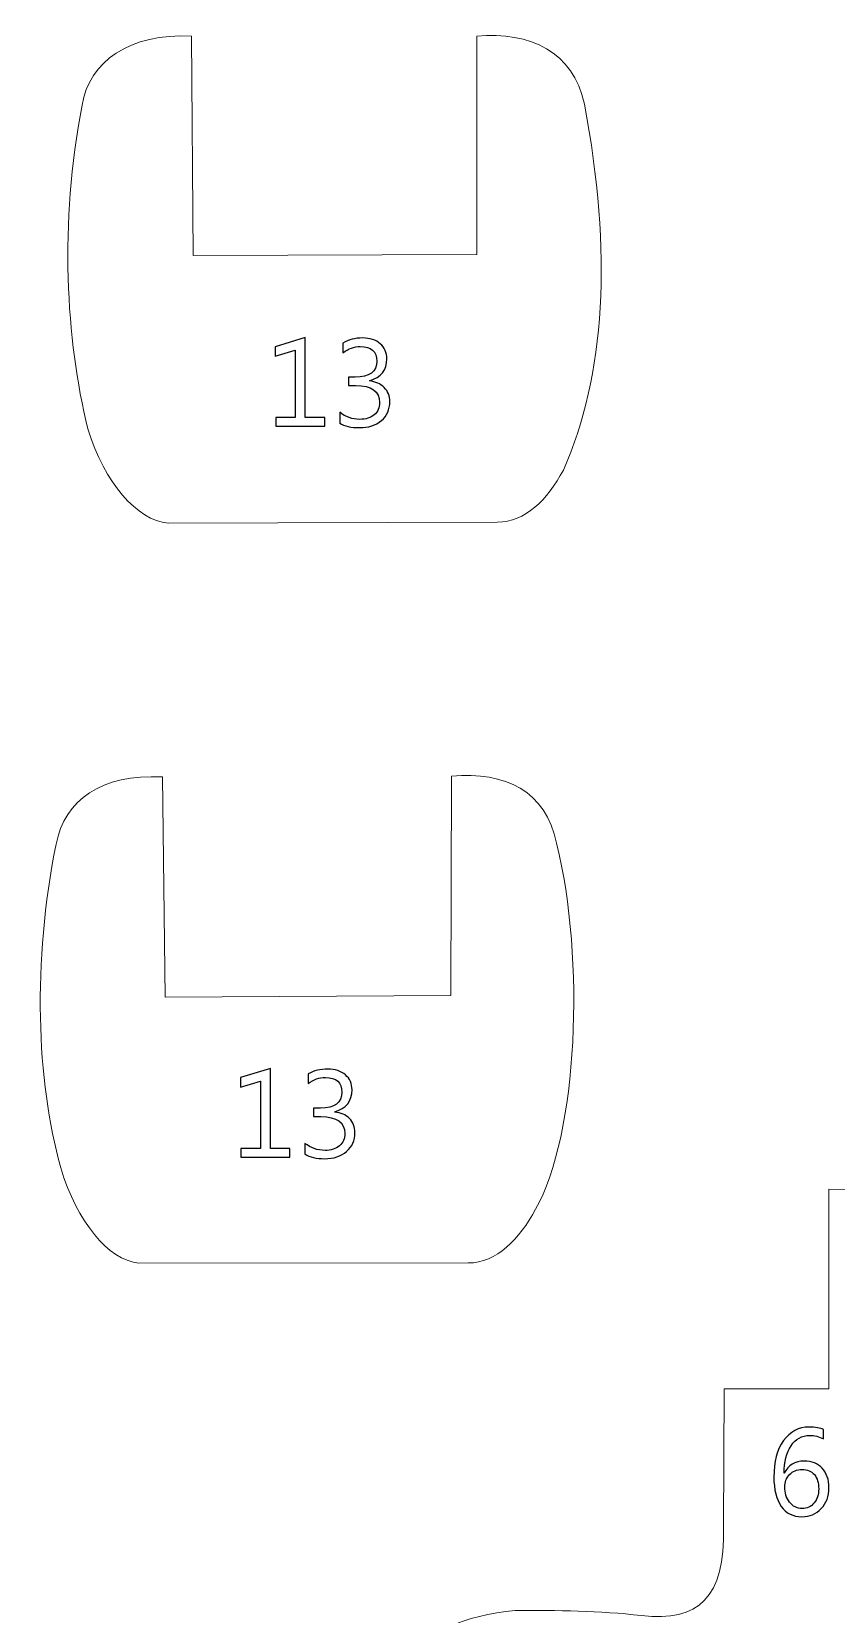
# Model space of a CAD drawing. Header units: centimetres. Extents: x -370 to 378, y -504 to 433.
# Drawn here: x -162.7 to -110.3, y 321.5 to 424.5 of the extents above; entities that cross this region are included whole.
import ezdxf

# ---------------------------------------------------------------- set-up
doc = ezdxf.new("R2010")
doc.units = ezdxf.units.CM
doc.header["$MEASUREMENT"] = 0
doc.layers.add('Camada 1', color=7, linetype='Continuous')
doc.layers.add('Camada 2', color=20, linetype='Continuous')

msp = doc.modelspace()

# ---------------------------------------------------------------- linework, layer by layer
at = {"layer": 'Camada 1', "lineweight": 9}
for points, knots in [([(-152.29, 424.24), (-152.29, 424.24), (-152.18, 409.96), (-152.18, 409.96), (-152.18, 409.96), (-152.18, 409.96), (-133.71, 410.01), (-133.71, 410.01), (-133.71, 410.01), (-133.71, 410.01), (-133.71, 424.24), (-133.71, 424.24), (-133.71, 424.24), (-130.22, 424.53), (-127.42, 423.24), (-126.69, 419.81), (-126.69, 419.81), (-124.87, 410.16), (-125.33, 402.1), (-128.06, 395.98), (-128.06, 395.98), (-129.13, 394.02), (-130.52, 392.6), (-132.38, 392.58), (-132.38, 392.58), (-132.38, 392.58), (-153.81, 392.51), (-153.81, 392.51), (-153.81, 392.51), (-155.85, 392.73), (-157.94, 395.13), (-159.05, 398.66), (-159.05, 398.66), (-160.45, 404.56), (-160.92, 411.96), (-159.41, 419.75), (-159.41, 419.75), (-158.96, 422.57), (-156.3, 424.45), (-152.29, 424.24)], [0, 0, 0, 0, 0.090909, 0.090909, 0.090909, 0.090909, 0.181818, 0.181818, 0.181818, 0.181818, 0.272727, 0.272727, 0.272727, 0.272727, 0.363636, 0.363636, 0.363636, 0.363636, 0.454545, 0.454545, 0.454545, 0.454545, 0.545455, 0.545455, 0.545455, 0.545455, 0.636364, 0.636364, 0.636364, 0.636364, 0.727273, 0.727273, 0.727273, 0.727273, 0.818182, 0.818182, 0.818182, 0.818182, 1, 1, 1, 1]), ([(-154.17, 375.99), (-154.17, 375.99), (-154, 361.65), (-154, 361.65), (-154, 361.65), (-154, 361.65), (-135.4, 361.77), (-135.4, 361.77), (-135.4, 361.77), (-135.4, 361.77), (-135.34, 376.05), (-135.34, 376.05), (-135.34, 376.05), (-131.83, 376.34), (-129.23, 375.1), (-128.5, 371.67), (-128.5, 371.67), (-126.63, 364.11), (-127.13, 352.68), (-129.87, 347.84), (-129.87, 347.84), (-130.95, 345.88), (-132.4, 344.35), (-134.27, 344.34), (-134.27, 344.34), (-134.27, 344.34), (-155.71, 344.33), (-155.71, 344.33), (-155.71, 344.33), (-157.76, 344.55), (-159.71, 347.01), (-160.81, 350.53), (-160.81, 350.53), (-162.39, 356.31), (-162.65, 363.87), (-161.11, 371.62), (-161.11, 371.62), (-160.53, 374.49), (-158.2, 376.2), (-154.17, 375.99)], [0, 0, 0, 0, 0.090909, 0.090909, 0.090909, 0.090909, 0.181818, 0.181818, 0.181818, 0.181818, 0.272727, 0.272727, 0.272727, 0.272727, 0.363636, 0.363636, 0.363636, 0.363636, 0.454545, 0.454545, 0.454545, 0.454545, 0.545455, 0.545455, 0.545455, 0.545455, 0.636364, 0.636364, 0.636364, 0.636364, 0.727273, 0.727273, 0.727273, 0.727273, 0.818182, 0.818182, 0.818182, 0.818182, 1, 1, 1, 1]), ([(216.72, 265.25), (216.72, 265.25), (230.12, 265.32), (230.12, 265.32), (230.12, 265.32), (230.12, 265.32), (230.1, 244.77), (230.1, 244.77), (230.1, 244.77), (230.1, 244.77), (236.36, 244.77), (236.36, 244.77), (236.36, 244.77), (236.36, 244.77), (236.37, 265.18), (236.37, 265.18), (236.37, 265.18), (236.37, 265.18), (256.21, 265.18), (256.21, 265.18), (256.21, 265.18), (256.21, 265.18), (256.21, 244.77), (256.21, 244.77), (256.21, 244.77), (256.21, 244.77), (262.44, 244.77), (262.44, 244.77), (262.44, 244.77), (262.44, 244.77), (262.45, 265.21), (262.45, 265.21), (262.45, 265.21), (262.45, 265.21), (282.35, 265.2), (282.35, 265.2), (282.35, 265.2), (282.35, 265.2), (282.3, 244.78), (282.3, 244.78), (282.3, 244.78), (282.3, 244.78), (288.63, 244.77), (288.63, 244.77), (288.63, 244.77), (288.63, 244.77), (288.65, 265.26), (288.65, 265.26), (288.65, 265.26), (288.65, 265.26), (308.48, 265.28), (308.48, 265.28), (308.48, 265.28), (308.48, 265.28), (308.48, 244.77), (308.48, 244.77), (308.48, 244.77), (308.48, 244.77), (314.69, 244.77), (314.69, 244.77), (314.69, 244.77), (314.69, 244.77), (314.79, 265.25), (314.79, 265.25), (314.79, 265.25), (314.79, 265.25), (334.83, 265.21), (334.83, 265.21), (334.83, 265.21), (334.83, 265.21), (334.89, 244.77), (334.89, 244.77), (334.89, 244.77), (334.89, 244.77), (341.06, 244.77), (341.06, 244.77), (341.06, 244.77), (341.06, 244.77), (341.09, 265.21), (341.09, 265.21), (341.09, 265.21), (341.09, 265.21), (366.92, 265.22), (366.92, 265.22), (366.92, 265.22), (366.92, 265.22), (366.97, 256.87), (366.97, 256.87), (366.97, 256.87), (366.97, 256.87), (360.75, 256.87), (360.75, 256.87), (360.75, 256.87), (360.75, 256.87), (360.75, 232.29), (360.75, 232.29), (360.75, 232.29), (360.75, 232.29), (366.96, 232.3), (366.96, 232.3), (366.96, 232.3), (366.96, 232.3), (366.96, 224.01), (366.96, 224.01), (366.96, 224.01), (366.96, 224.01), (210.2, 224.01), (210.2, 224.01), (210.2, 224.01), (210.2, 224.01), (210.19, 236.57), (210.19, 236.57), (210.19, 236.57), (210.19, 236.57), (189.14, 236.57), (189.14, 236.57), (189.14, 236.57), (185.92, 236.5), (184.44, 233.06), (184.41, 226.83), (184.41, 226.83), (184.67, 216.63), (178.68, 212.36), (173.82, 212.9), (173.82, 212.9), (173.82, 212.9), (176.7, 236.15), (176.7, 236.15), (176.7, 236.15), (176.7, 236.15), (170.54, 236.79), (170.54, 236.79), (170.54, 236.79), (170.54, 236.79), (168.49, 221.6), (168.49, 221.6), (168.49, 221.6), (168.49, 221.6), (4.29, 221.42), (4.29, 221.42), (4.29, 221.42), (4.29, 221.42), (4.29, 209.38), (4.29, 209.38), (4.29, 209.38), (4.29, 209.38), (-1.97, 209.37), (-1.97, 209.37), (-1.97, 209.37), (-1.97, 209.37), (-2.24, 168.07), (-2.24, 168.07), (-2.24, 168.07), (-2.24, 168.07), (-66.59, 160.86), (-66.59, 160.86), (-66.59, 160.86), (-66.59, 160.86), (-120.1, 160.89), (-120.1, 160.89), (-120.1, 160.89), (-122.91, 159.85), (-124.08, 157.5), (-123.29, 153.57), (-123.29, 153.57), (-123.29, 153.57), (-121.42, 147.7), (-121.42, 147.7), (-121.42, 147.7), (-119.66, 142.22), (-119.16, 139.07), (-123.56, 137.25), (-123.56, 137.25), (-123.56, 137.25), (-131.46, 134.3), (-131.46, 134.3), (-131.46, 134.3), (-142.33, 129.37), (-143.93, 118.84), (-139.19, 104.49), (-139.19, 104.49), (-136.72, 96.59), (-139.7, 91.08), (-144.31, 92.77), (-144.31, 92.77), (-144.31, 92.77), (-196.02, 110.18), (-196.02, 110.18), (-196.02, 110.18), (-194.83, 114.68), (-193.39, 119.17), (-191.72, 123.67), (-191.72, 123.67), (-191.72, 123.67), (-176.99, 117.36), (-176.99, 117.36), (-176.99, 117.36), (-176.99, 117.36), (-174.94, 123.3), (-174.94, 123.3), (-174.94, 123.3), (-174.94, 123.3), (-189.72, 129.6), (-189.72, 129.6), (-189.72, 129.6), (-187.47, 134.47), (-185.1, 139.22), (-182.61, 143.84), (-182.61, 143.84), (-182.61, 143.84), (-167.89, 135.79), (-167.89, 135.79), (-167.89, 135.79), (-167.89, 135.79), (-164.64, 141.09), (-164.64, 141.09), (-164.64, 141.09), (-164.64, 141.09), (-179.18, 149.21), (-179.18, 149.21), (-179.18, 149.21), (-176.8, 153.4), (-174.32, 157.38), (-171.69, 161.08), (-171.69, 161.08), (-171.69, 161.08), (-158.22, 152.02), (-158.22, 152.02), (-158.22, 152.02), (-158.22, 152.02), (-154.85, 157.14), (-154.85, 157.14), (-154.85, 157.14), (-154.85, 157.14), (-168.14, 166.2), (-168.14, 166.2), (-168.14, 166.2), (-165.27, 169.95), (-162.56, 173.78), (-160.03, 177.69), (-160.03, 177.69), (-160.03, 177.69), (-146.12, 169.01), (-146.12, 169.01), (-146.12, 169.01), (-146.12, 169.01), (-143.44, 174.44), (-143.44, 174.44), (-143.44, 174.44), (-143.44, 174.44), (-157.04, 183.25), (-157.04, 183.25), (-157.04, 183.25), (-151.69, 195.77), (-155.4, 206.05), (-170.3, 212.16), (-170.3, 212.16), (-196.33, 218.03), (-225.84, 215.09), (-252.77, 201.8), (-252.77, 201.8), (-272.12, 191.19), (-291.08, 177.8), (-311.37, 166), (-311.37, 166), (-321.66, 159.34), (-331.85, 153.37), (-342.74, 148.57), (-342.74, 148.57), (-346.86, 147.22), (-349.73, 146.71), (-351.28, 147.57), (-351.28, 147.57), (-360.97, 156.27), (-365.92, 177.16), (-365.13, 212.75), (-365.13, 212.75), (-363.04, 242.96), (-358.03, 262.69), (-349.49, 269.76), (-349.49, 269.76), (-341.69, 272.71), (-312.34, 273.16), (-268.24, 269.82), (-268.24, 269.82), (-238.22, 267.47), (-208.36, 264.64), (-178.6, 261.52), (-178.6, 261.52), (-161.15, 259.51), (-146.66, 274.84), (-133.66, 298.46), (-133.66, 298.46), (-137.93, 299.19), (-140.95, 302.51), (-141.33, 309.22), (-141.33, 309.22), (-141.25, 317.16), (-137.79, 321.12), (-131.21, 321.7), (-131.21, 321.7), (-128.46, 321.72), (-125.72, 321.69), (-122.98, 321.38), (-122.98, 321.38), (-119.25, 320.93), (-117.52, 322.57), (-117.64, 327.13), (-117.64, 327.13), (-117.64, 327.13), (-117.58, 336.15), (-117.58, 336.15), (-117.58, 336.15), (-117.58, 336.15), (-110.78, 336.15), (-110.78, 336.15), (-110.78, 336.15), (-110.78, 336.15), (-110.77, 349.14), (-110.77, 349.14), (-110.77, 349.14), (-110.77, 349.14), (-99.34, 349.13), (-99.34, 349.13), (-99.34, 349.13), (-99.34, 349.13), (-88.15, 362.88), (-88.15, 362.88), (-88.15, 362.88), (-88.15, 362.88), (-34.12, 362.87), (-34.12, 362.87), (-34.12, 362.87), (-34.12, 362.87), (-34.11, 340.51), (-34.11, 340.51), (-34.11, 340.51), (-34.11, 340.51), (-27.6, 340.51), (-27.6, 340.51), (-27.6, 340.51), (-27.6, 340.51), (-27.69, 325.72), (-27.69, 325.72), (-27.69, 325.72), (-27.87, 322.53), (-30.05, 321.13), (-33.36, 320.6), (-33.36, 320.6), (-33.36, 320.6), (-44.15, 320.59), (-44.15, 320.59), (-44.15, 320.59), (-44.15, 320.59), (-44.15, 311.19), (-44.15, 311.19), (-44.15, 311.19), (-44.15, 311.19), (-32.85, 311.19), (-32.85, 311.19), (-32.85, 311.19), (-18.57, 310.63), (-10.26, 308.44), (-6.27, 303.59), (-6.27, 303.59), (-3.71, 300.56), (-2.15, 297.2), (-2.03, 293.35), (-2.03, 293.35), (-2.03, 293.35), (-1.9, 274.86), (-1.9, 274.86), (-1.9, 274.86), (-1.9, 274.86), (4.41, 274.86), (4.41, 274.86), (4.41, 274.86), (4.41, 274.86), (4.43, 260.31), (4.43, 260.31), (4.43, 260.31), (4.43, 260.31), (175.04, 260.3), (175.04, 260.3), (175.04, 260.3), (175.04, 260.3), (175.02, 268.36), (175.02, 268.36), (175.02, 268.36), (179.18, 281.41), (183.27, 295.03), (187.51, 307.5), (187.51, 307.5), (189.37, 313.03), (192.54, 316.08), (197.01, 315.93), (197.01, 315.93), (202.87, 315.37), (206.19, 311.72), (207.98, 306.1), (207.98, 306.1), (211.36, 293.08), (213.79, 278.85), (216.72, 265.25)], [0, 0, 0, 0, 0.009804, 0.009804, 0.009804, 0.009804, 0.019608, 0.019608, 0.019608, 0.019608, 0.029412, 0.029412, 0.029412, 0.029412, 0.039216, 0.039216, 0.039216, 0.039216, 0.04902, 0.04902, 0.04902, 0.04902, 0.058824, 0.058824, 0.058824, 0.058824, 0.068627, 0.068627, 0.068627, 0.068627, 0.078431, 0.078431, 0.078431, 0.078431, 0.088235, 0.088235, 0.088235, 0.088235, 0.098039, 0.098039, 0.098039, 0.098039, 0.107843, 0.107843, 0.107843, 0.107843, 0.117647, 0.117647, 0.117647, 0.117647, 0.127451, 0.127451, 0.127451, 0.127451, 0.137255, 0.137255, 0.137255, 0.137255, 0.147059, 0.147059, 0.147059, 0.147059, 0.156863, 0.156863, 0.156863, 0.156863, 0.166667, 0.166667, 0.166667, 0.166667, 0.176471, 0.176471, 0.176471, 0.176471, 0.186275, 0.186275, 0.186275, 0.186275, 0.196078, 0.196078, 0.196078, 0.196078, 0.205882, 0.205882, 0.205882, 0.205882, 0.215686, 0.215686, 0.215686, 0.215686, 0.22549, 0.22549, 0.22549, 0.22549, 0.235294, 0.235294, 0.235294, 0.235294, 0.245098, 0.245098, 0.245098, 0.245098, 0.254902, 0.254902, 0.254902, 0.254902, 0.264706, 0.264706, 0.264706, 0.264706, 0.27451, 0.27451, 0.27451, 0.27451, 0.284314, 0.284314, 0.284314, 0.284314, 0.294118, 0.294118, 0.294118, 0.294118, 0.303922, 0.303922, 0.303922, 0.303922, 0.313725, 0.313725, 0.313725, 0.313726, 0.323529, 0.323529, 0.323529, 0.323529, 0.333333, 0.333333, 0.333333, 0.333333, 0.343137, 0.343137, 0.343137, 0.343137, 0.352941, 0.352941, 0.352941, 0.352941, 0.362745, 0.362745, 0.362745, 0.362745, 0.372549, 0.372549, 0.372549, 0.372549, 0.382353, 0.382353, 0.382353, 0.382353, 0.392157, 0.392157, 0.392157, 0.392157, 0.401961, 0.401961, 0.401961, 0.401961, 0.411765, 0.411765, 0.411765, 0.411765, 0.421569, 0.421569, 0.421569, 0.421569, 0.431373, 0.431373, 0.431373, 0.431373, 0.441176, 0.441176, 0.441176, 0.441176, 0.45098, 0.45098, 0.45098, 0.45098, 0.460784, 0.460784, 0.460784, 0.460784, 0.470588, 0.470588, 0.470588, 0.470588, 0.480392, 0.480392, 0.480392, 0.480392, 0.490196, 0.490196, 0.490196, 0.490196, 0.5, 0.5, 0.5, 0.5, 0.509804, 0.509804, 0.509804, 0.509804, 0.519608, 0.519608, 0.519608, 0.519608, 0.529412, 0.529412, 0.529412, 0.529412, 0.539216, 0.539216, 0.539216, 0.539216, 0.54902, 0.54902, 0.54902, 0.54902, 0.558824, 0.558824, 0.558824, 0.558824, 0.568627, 0.568627, 0.568627, 0.568627, 0.578431, 0.578431, 0.578431, 0.578431, 0.588235, 0.588235, 0.588235, 0.588235, 0.598039, 0.598039, 0.598039, 0.598039, 0.607843, 0.607843, 0.607843, 0.607843, 0.617647, 0.617647, 0.617647, 0.617647, 0.627451, 0.627451, 0.627451, 0.627451, 0.637255, 0.637255, 0.637255, 0.637255, 0.647059, 0.647059, 0.647059, 0.647059, 0.656863, 0.656863, 0.656863, 0.656863, 0.666667, 0.666667, 0.666667, 0.666667, 0.676471, 0.676471, 0.676471, 0.676471, 0.686275, 0.686275, 0.686275, 0.686275, 0.696078, 0.696078, 0.696078, 0.696078, 0.705882, 0.705882, 0.705882, 0.705882, 0.715686, 0.715686, 0.715686, 0.715686, 0.72549, 0.72549, 0.72549, 0.72549, 0.735294, 0.735294, 0.735294, 0.735294, 0.745098, 0.745098, 0.745098, 0.745098, 0.754902, 0.754902, 0.754902, 0.754902, 0.764706, 0.764706, 0.764706, 0.764706, 0.77451, 0.77451, 0.77451, 0.77451, 0.784314, 0.784314, 0.784314, 0.784314, 0.794118, 0.794118, 0.794118, 0.794118, 0.803922, 0.803922, 0.803922, 0.803922, 0.813725, 0.813725, 0.813725, 0.813726, 0.823529, 0.823529, 0.823529, 0.823529, 0.833333, 0.833333, 0.833333, 0.833333, 0.843137, 0.843137, 0.843137, 0.843137, 0.852941, 0.852941, 0.852941, 0.852941, 0.862745, 0.862745, 0.862745, 0.862745, 0.872549, 0.872549, 0.872549, 0.872549, 0.882353, 0.882353, 0.882353, 0.882353, 0.892157, 0.892157, 0.892157, 0.892157, 0.901961, 0.901961, 0.901961, 0.901961, 0.911765, 0.911765, 0.911765, 0.911765, 0.921569, 0.921569, 0.921569, 0.921569, 0.931373, 0.931373, 0.931373, 0.931373, 0.941176, 0.941176, 0.941176, 0.941176, 0.95098, 0.95098, 0.95098, 0.95098, 0.960784, 0.960784, 0.960784, 0.960784, 0.970588, 0.970588, 0.970588, 0.970588, 0.980392, 0.980392, 0.980392, 0.980392, 1, 1, 1, 1])]:
    msp.add_open_spline(points, degree=3, knots=knots, dxfattribs=at)
at = {"layer": 'Camada 2'}
for points, knots in [([(-143.61, 398.83), (-143.61, 398.83), (-146.8, 398.83), (-146.8, 398.83), (-146.8, 398.83), (-146.8, 398.83), (-146.8, 399.4), (-146.8, 399.4), (-146.8, 399.4), (-146.8, 399.4), (-145.53, 399.4), (-145.53, 399.4), (-145.53, 399.4), (-145.53, 399.4), (-145.53, 403.79), (-145.53, 403.79), (-145.53, 403.79), (-145.53, 403.79), (-146.84, 403.4), (-146.84, 403.4), (-146.84, 403.4), (-146.84, 403.4), (-146.84, 404.01), (-146.84, 404.01), (-146.84, 404.01), (-146.84, 404.01), (-144.88, 404.61), (-144.88, 404.61), (-144.88, 404.61), (-144.88, 404.61), (-144.88, 399.4), (-144.88, 399.4), (-144.88, 399.4), (-144.88, 399.4), (-143.61, 399.4), (-143.61, 399.4), (-143.61, 399.4), (-143.61, 399.4), (-143.61, 398.83), (-143.61, 398.83)], [0, 0, 0, 0, 0.090909, 0.090909, 0.090909, 0.090909, 0.181818, 0.181818, 0.181818, 0.181818, 0.272727, 0.272727, 0.272727, 0.272727, 0.363636, 0.363636, 0.363636, 0.363636, 0.454545, 0.454545, 0.454545, 0.454545, 0.545455, 0.545455, 0.545455, 0.545455, 0.636364, 0.636364, 0.636364, 0.636364, 0.727273, 0.727273, 0.727273, 0.727273, 0.818182, 0.818182, 0.818182, 0.818182, 1, 1, 1, 1]), ([(-142.63, 399.04), (-142.63, 399.04), (-142.63, 399.74), (-142.63, 399.74), (-142.63, 399.74), (-142.25, 399.43), (-141.81, 399.28), (-141.33, 399.28), (-141.33, 399.28), (-140.93, 399.28), (-140.62, 399.38), (-140.38, 399.57), (-140.38, 399.57), (-140.15, 399.77), (-140.03, 400.04), (-140.03, 400.37), (-140.03, 400.37), (-140.03, 401.11), (-140.55, 401.48), (-141.6, 401.48), (-141.6, 401.48), (-141.6, 401.48), (-142.07, 401.48), (-142.07, 401.48), (-142.07, 401.48), (-142.07, 401.48), (-142.07, 402.03), (-142.07, 402.03), (-142.07, 402.03), (-142.07, 402.03), (-141.62, 402.03), (-141.62, 402.03), (-141.62, 402.03), (-140.69, 402.03), (-140.22, 402.38), (-140.22, 403.07), (-140.22, 403.07), (-140.22, 403.71), (-140.58, 404.03), (-141.29, 404.03), (-141.29, 404.03), (-141.69, 404.03), (-142.06, 403.89), (-142.42, 403.62), (-142.42, 403.62), (-142.42, 403.62), (-142.42, 404.25), (-142.42, 404.25), (-142.42, 404.25), (-142.05, 404.47), (-141.63, 404.58), (-141.13, 404.58), (-141.13, 404.58), (-140.66, 404.58), (-140.28, 404.45), (-139.99, 404.2), (-139.99, 404.2), (-139.7, 403.95), (-139.56, 403.62), (-139.56, 403.23), (-139.56, 403.23), (-139.56, 402.49), (-139.94, 402.01), (-140.7, 401.8), (-140.7, 401.8), (-140.7, 401.8), (-140.7, 401.78), (-140.7, 401.78), (-140.7, 401.78), (-140.29, 401.74), (-139.97, 401.6), (-139.73, 401.35), (-139.73, 401.35), (-139.49, 401.11), (-139.37, 400.8), (-139.37, 400.43), (-139.37, 400.43), (-139.37, 399.92), (-139.55, 399.52), (-139.91, 399.2), (-139.91, 399.2), (-140.28, 398.89), (-140.76, 398.74), (-141.35, 398.74), (-141.35, 398.74), (-141.89, 398.74), (-142.32, 398.84), (-142.63, 399.04)], [0, 0, 0, 0, 0.043478, 0.043478, 0.043478, 0.043478, 0.086957, 0.086957, 0.086957, 0.086957, 0.130435, 0.130435, 0.130435, 0.130435, 0.173913, 0.173913, 0.173913, 0.173913, 0.217391, 0.217391, 0.217391, 0.217391, 0.26087, 0.26087, 0.26087, 0.26087, 0.304348, 0.304348, 0.304348, 0.304348, 0.347826, 0.347826, 0.347826, 0.347826, 0.391304, 0.391304, 0.391304, 0.391304, 0.434783, 0.434783, 0.434783, 0.434783, 0.478261, 0.478261, 0.478261, 0.478261, 0.521739, 0.521739, 0.521739, 0.521739, 0.565217, 0.565217, 0.565217, 0.565217, 0.608696, 0.608696, 0.608696, 0.608696, 0.652174, 0.652174, 0.652174, 0.652174, 0.695652, 0.695652, 0.695652, 0.695652, 0.73913, 0.73913, 0.73913, 0.73913, 0.782609, 0.782609, 0.782609, 0.782609, 0.826087, 0.826087, 0.826087, 0.826087, 0.869565, 0.869565, 0.869565, 0.869565, 0.913043, 0.913043, 0.913043, 0.913043, 1, 1, 1, 1]), ([(-145.88, 351.23), (-145.88, 351.23), (-149.07, 351.23), (-149.07, 351.23), (-149.07, 351.23), (-149.07, 351.23), (-149.07, 351.79), (-149.07, 351.79), (-149.07, 351.79), (-149.07, 351.79), (-147.8, 351.79), (-147.8, 351.79), (-147.8, 351.79), (-147.8, 351.79), (-147.8, 356.18), (-147.8, 356.18), (-147.8, 356.18), (-147.8, 356.18), (-149.1, 355.79), (-149.1, 355.79), (-149.1, 355.79), (-149.1, 355.79), (-149.1, 356.41), (-149.1, 356.41), (-149.1, 356.41), (-149.1, 356.41), (-147.15, 357), (-147.15, 357), (-147.15, 357), (-147.15, 357), (-147.15, 351.79), (-147.15, 351.79), (-147.15, 351.79), (-147.15, 351.79), (-145.88, 351.79), (-145.88, 351.79), (-145.88, 351.79), (-145.88, 351.79), (-145.88, 351.23), (-145.88, 351.23)], [0, 0, 0, 0, 0.090909, 0.090909, 0.090909, 0.090909, 0.181818, 0.181818, 0.181818, 0.181818, 0.272727, 0.272727, 0.272727, 0.272727, 0.363636, 0.363636, 0.363636, 0.363636, 0.454545, 0.454545, 0.454545, 0.454545, 0.545455, 0.545455, 0.545455, 0.545455, 0.636364, 0.636364, 0.636364, 0.636364, 0.727273, 0.727273, 0.727273, 0.727273, 0.818182, 0.818182, 0.818182, 0.818182, 1, 1, 1, 1]), ([(-144.9, 351.44), (-144.9, 351.44), (-144.9, 352.13), (-144.9, 352.13), (-144.9, 352.13), (-144.52, 351.83), (-144.08, 351.67), (-143.59, 351.67), (-143.59, 351.67), (-143.2, 351.67), (-142.88, 351.77), (-142.65, 351.97), (-142.65, 351.97), (-142.41, 352.17), (-142.3, 352.43), (-142.3, 352.77), (-142.3, 352.77), (-142.3, 353.5), (-142.82, 353.87), (-143.87, 353.87), (-143.87, 353.87), (-143.87, 353.87), (-144.34, 353.87), (-144.34, 353.87), (-144.34, 353.87), (-144.34, 353.87), (-144.34, 354.42), (-144.34, 354.42), (-144.34, 354.42), (-144.34, 354.42), (-143.89, 354.42), (-143.89, 354.42), (-143.89, 354.42), (-142.96, 354.42), (-142.49, 354.77), (-142.49, 355.46), (-142.49, 355.46), (-142.49, 356.1), (-142.85, 356.42), (-143.56, 356.42), (-143.56, 356.42), (-143.96, 356.42), (-144.33, 356.29), (-144.68, 356.02), (-144.68, 356.02), (-144.68, 356.02), (-144.68, 356.65), (-144.68, 356.65), (-144.68, 356.65), (-144.32, 356.86), (-143.89, 356.97), (-143.4, 356.97), (-143.4, 356.97), (-142.92, 356.97), (-142.54, 356.84), (-142.26, 356.59), (-142.26, 356.59), (-141.97, 356.34), (-141.83, 356.02), (-141.83, 355.62), (-141.83, 355.62), (-141.83, 354.88), (-142.21, 354.4), (-142.96, 354.19), (-142.96, 354.19), (-142.96, 354.19), (-142.96, 354.17), (-142.96, 354.17), (-142.96, 354.17), (-142.56, 354.13), (-142.23, 353.99), (-142, 353.75), (-142, 353.75), (-141.75, 353.5), (-141.64, 353.19), (-141.64, 352.83), (-141.64, 352.83), (-141.64, 352.32), (-141.82, 351.91), (-142.18, 351.6), (-142.18, 351.6), (-142.55, 351.29), (-143.03, 351.13), (-143.62, 351.13), (-143.62, 351.13), (-144.16, 351.13), (-144.58, 351.23), (-144.9, 351.44)], [0, 0, 0, 0, 0.043478, 0.043478, 0.043478, 0.043478, 0.086957, 0.086957, 0.086957, 0.086957, 0.130435, 0.130435, 0.130435, 0.130435, 0.173913, 0.173913, 0.173913, 0.173913, 0.217391, 0.217391, 0.217391, 0.217391, 0.26087, 0.26087, 0.26087, 0.26087, 0.304348, 0.304348, 0.304348, 0.304348, 0.347826, 0.347826, 0.347826, 0.347826, 0.391304, 0.391304, 0.391304, 0.391304, 0.434783, 0.434783, 0.434783, 0.434783, 0.478261, 0.478261, 0.478261, 0.478261, 0.521739, 0.521739, 0.521739, 0.521739, 0.565217, 0.565217, 0.565217, 0.565217, 0.608696, 0.608696, 0.608696, 0.608696, 0.652174, 0.652174, 0.652174, 0.652174, 0.695652, 0.695652, 0.695652, 0.695652, 0.73913, 0.73913, 0.73913, 0.73913, 0.782609, 0.782609, 0.782609, 0.782609, 0.826087, 0.826087, 0.826087, 0.826087, 0.869565, 0.869565, 0.869565, 0.869565, 0.913043, 0.913043, 0.913043, 0.913043, 1, 1, 1, 1]), ([(-111.11, 333.49), (-111.11, 333.49), (-111.11, 332.88), (-111.11, 332.88), (-111.11, 332.88), (-111.4, 333.03), (-111.71, 333.11), (-112.03, 333.11), (-112.03, 333.11), (-112.53, 333.11), (-112.93, 332.88), (-113.23, 332.44), (-113.23, 332.44), (-113.53, 331.99), (-113.68, 331.39), (-113.68, 330.64), (-113.68, 330.64), (-113.68, 330.64), (-113.67, 330.64), (-113.67, 330.64), (-113.67, 330.64), (-113.41, 331.18), (-112.98, 331.44), (-112.38, 331.44), (-112.38, 331.44), (-111.88, 331.44), (-111.49, 331.29), (-111.2, 330.97), (-111.2, 330.97), (-110.91, 330.65), (-110.76, 330.23), (-110.76, 329.7), (-110.76, 329.7), (-110.76, 329.14), (-110.93, 328.69), (-111.26, 328.34), (-111.26, 328.34), (-111.6, 327.99), (-112.02, 327.81), (-112.53, 327.81), (-112.53, 327.81), (-113.1, 327.81), (-113.55, 328.04), (-113.87, 328.49), (-113.87, 328.49), (-114.19, 328.94), (-114.35, 329.58), (-114.35, 330.4), (-114.35, 330.4), (-114.35, 331.39), (-114.14, 332.18), (-113.72, 332.77), (-113.72, 332.77), (-113.3, 333.36), (-112.74, 333.65), (-112.05, 333.65), (-112.05, 333.65), (-111.65, 333.65), (-111.34, 333.6), (-111.11, 333.49)], [0, 0, 0, 0, 0.0625, 0.0625, 0.0625, 0.0625, 0.125, 0.125, 0.125, 0.125, 0.1875, 0.1875, 0.1875, 0.1875, 0.25, 0.25, 0.25, 0.25, 0.3125, 0.3125, 0.3125, 0.3125, 0.375, 0.375, 0.375, 0.375, 0.4375, 0.4375, 0.4375, 0.4375, 0.5, 0.5, 0.5, 0.5, 0.5625, 0.5625, 0.5625, 0.5625, 0.625, 0.625, 0.625, 0.625, 0.6875, 0.6875, 0.6875, 0.6875, 0.75, 0.75, 0.75, 0.75, 0.8125, 0.8125, 0.8125, 0.8125, 0.875, 0.875, 0.875, 0.875, 1, 1, 1, 1]), ([(-112.52, 330.9), (-112.85, 330.9), (-113.12, 330.78), (-113.33, 330.56), (-113.33, 330.56), (-113.54, 330.33), (-113.64, 330.06), (-113.64, 329.76), (-113.64, 329.76), (-113.64, 329.37), (-113.54, 329.04), (-113.33, 328.76), (-113.33, 328.76), (-113.13, 328.49), (-112.85, 328.35), (-112.51, 328.35), (-112.51, 328.35), (-112.19, 328.35), (-111.92, 328.47), (-111.73, 328.71), (-111.73, 328.71), (-111.53, 328.95), (-111.43, 329.25), (-111.43, 329.62), (-111.43, 329.62), (-111.43, 330.02), (-111.52, 330.33), (-111.71, 330.56), (-111.71, 330.56), (-111.91, 330.78), (-112.17, 330.9), (-112.52, 330.9)], [0, 0, 0, 0, 0.111111, 0.111111, 0.111111, 0.111111, 0.222222, 0.222222, 0.222222, 0.222222, 0.333333, 0.333333, 0.333333, 0.333333, 0.444444, 0.444444, 0.444444, 0.444444, 0.555556, 0.555556, 0.555556, 0.555556, 0.666667, 0.666667, 0.666667, 0.666667, 0.777778, 0.777778, 0.777778, 0.777778, 1, 1, 1, 1])]:
    msp.add_open_spline(points, degree=3, knots=knots, dxfattribs=at)
at = {"layer": 'Camada 2', "lineweight": 9}
for points, knots in [([(-143.61, 398.83), (-143.61, 398.83), (-146.8, 398.83), (-146.8, 398.83), (-146.8, 398.83), (-146.8, 398.83), (-146.8, 399.4), (-146.8, 399.4), (-146.8, 399.4), (-146.8, 399.4), (-145.53, 399.4), (-145.53, 399.4), (-145.53, 399.4), (-145.53, 399.4), (-145.53, 403.79), (-145.53, 403.79), (-145.53, 403.79), (-145.53, 403.79), (-146.84, 403.4), (-146.84, 403.4), (-146.84, 403.4), (-146.84, 403.4), (-146.84, 404.01), (-146.84, 404.01), (-146.84, 404.01), (-146.84, 404.01), (-144.88, 404.61), (-144.88, 404.61), (-144.88, 404.61), (-144.88, 404.61), (-144.88, 399.4), (-144.88, 399.4), (-144.88, 399.4), (-144.88, 399.4), (-143.61, 399.4), (-143.61, 399.4), (-143.61, 399.4), (-143.61, 399.4), (-143.61, 398.83), (-143.61, 398.83)], [0, 0, 0, 0, 0.090909, 0.090909, 0.090909, 0.090909, 0.181818, 0.181818, 0.181818, 0.181818, 0.272727, 0.272727, 0.272727, 0.272727, 0.363636, 0.363636, 0.363636, 0.363636, 0.454545, 0.454545, 0.454545, 0.454545, 0.545455, 0.545455, 0.545455, 0.545455, 0.636364, 0.636364, 0.636364, 0.636364, 0.727273, 0.727273, 0.727273, 0.727273, 0.818182, 0.818182, 0.818182, 0.818182, 1, 1, 1, 1]), ([(-142.63, 399.04), (-142.63, 399.04), (-142.63, 399.74), (-142.63, 399.74), (-142.63, 399.74), (-142.25, 399.43), (-141.81, 399.28), (-141.33, 399.28), (-141.33, 399.28), (-140.93, 399.28), (-140.62, 399.38), (-140.38, 399.57), (-140.38, 399.57), (-140.15, 399.77), (-140.03, 400.04), (-140.03, 400.37), (-140.03, 400.37), (-140.03, 401.11), (-140.55, 401.48), (-141.6, 401.48), (-141.6, 401.48), (-141.6, 401.48), (-142.07, 401.48), (-142.07, 401.48), (-142.07, 401.48), (-142.07, 401.48), (-142.07, 402.03), (-142.07, 402.03), (-142.07, 402.03), (-142.07, 402.03), (-141.62, 402.03), (-141.62, 402.03), (-141.62, 402.03), (-140.69, 402.03), (-140.22, 402.38), (-140.22, 403.07), (-140.22, 403.07), (-140.22, 403.71), (-140.58, 404.03), (-141.29, 404.03), (-141.29, 404.03), (-141.69, 404.03), (-142.06, 403.89), (-142.42, 403.62), (-142.42, 403.62), (-142.42, 403.62), (-142.42, 404.25), (-142.42, 404.25), (-142.42, 404.25), (-142.05, 404.47), (-141.63, 404.58), (-141.13, 404.58), (-141.13, 404.58), (-140.66, 404.58), (-140.28, 404.45), (-139.99, 404.2), (-139.99, 404.2), (-139.7, 403.95), (-139.56, 403.62), (-139.56, 403.23), (-139.56, 403.23), (-139.56, 402.49), (-139.94, 402.01), (-140.7, 401.8), (-140.7, 401.8), (-140.7, 401.8), (-140.7, 401.78), (-140.7, 401.78), (-140.7, 401.78), (-140.29, 401.74), (-139.97, 401.6), (-139.73, 401.35), (-139.73, 401.35), (-139.49, 401.11), (-139.37, 400.8), (-139.37, 400.43), (-139.37, 400.43), (-139.37, 399.92), (-139.55, 399.52), (-139.91, 399.2), (-139.91, 399.2), (-140.28, 398.89), (-140.76, 398.74), (-141.35, 398.74), (-141.35, 398.74), (-141.89, 398.74), (-142.32, 398.84), (-142.63, 399.04)], [0, 0, 0, 0, 0.043478, 0.043478, 0.043478, 0.043478, 0.086957, 0.086957, 0.086957, 0.086957, 0.130435, 0.130435, 0.130435, 0.130435, 0.173913, 0.173913, 0.173913, 0.173913, 0.217391, 0.217391, 0.217391, 0.217391, 0.26087, 0.26087, 0.26087, 0.26087, 0.304348, 0.304348, 0.304348, 0.304348, 0.347826, 0.347826, 0.347826, 0.347826, 0.391304, 0.391304, 0.391304, 0.391304, 0.434783, 0.434783, 0.434783, 0.434783, 0.478261, 0.478261, 0.478261, 0.478261, 0.521739, 0.521739, 0.521739, 0.521739, 0.565217, 0.565217, 0.565217, 0.565217, 0.608696, 0.608696, 0.608696, 0.608696, 0.652174, 0.652174, 0.652174, 0.652174, 0.695652, 0.695652, 0.695652, 0.695652, 0.73913, 0.73913, 0.73913, 0.73913, 0.782609, 0.782609, 0.782609, 0.782609, 0.826087, 0.826087, 0.826087, 0.826087, 0.869565, 0.869565, 0.869565, 0.869565, 0.913043, 0.913043, 0.913043, 0.913043, 1, 1, 1, 1]), ([(-145.88, 351.23), (-145.88, 351.23), (-149.07, 351.23), (-149.07, 351.23), (-149.07, 351.23), (-149.07, 351.23), (-149.07, 351.79), (-149.07, 351.79), (-149.07, 351.79), (-149.07, 351.79), (-147.8, 351.79), (-147.8, 351.79), (-147.8, 351.79), (-147.8, 351.79), (-147.8, 356.18), (-147.8, 356.18), (-147.8, 356.18), (-147.8, 356.18), (-149.1, 355.79), (-149.1, 355.79), (-149.1, 355.79), (-149.1, 355.79), (-149.1, 356.41), (-149.1, 356.41), (-149.1, 356.41), (-149.1, 356.41), (-147.15, 357), (-147.15, 357), (-147.15, 357), (-147.15, 357), (-147.15, 351.79), (-147.15, 351.79), (-147.15, 351.79), (-147.15, 351.79), (-145.88, 351.79), (-145.88, 351.79), (-145.88, 351.79), (-145.88, 351.79), (-145.88, 351.23), (-145.88, 351.23)], [0, 0, 0, 0, 0.090909, 0.090909, 0.090909, 0.090909, 0.181818, 0.181818, 0.181818, 0.181818, 0.272727, 0.272727, 0.272727, 0.272727, 0.363636, 0.363636, 0.363636, 0.363636, 0.454545, 0.454545, 0.454545, 0.454545, 0.545455, 0.545455, 0.545455, 0.545455, 0.636364, 0.636364, 0.636364, 0.636364, 0.727273, 0.727273, 0.727273, 0.727273, 0.818182, 0.818182, 0.818182, 0.818182, 1, 1, 1, 1]), ([(-144.9, 351.44), (-144.9, 351.44), (-144.9, 352.13), (-144.9, 352.13), (-144.9, 352.13), (-144.52, 351.83), (-144.08, 351.67), (-143.59, 351.67), (-143.59, 351.67), (-143.2, 351.67), (-142.88, 351.77), (-142.65, 351.97), (-142.65, 351.97), (-142.41, 352.17), (-142.3, 352.43), (-142.3, 352.77), (-142.3, 352.77), (-142.3, 353.5), (-142.82, 353.87), (-143.87, 353.87), (-143.87, 353.87), (-143.87, 353.87), (-144.34, 353.87), (-144.34, 353.87), (-144.34, 353.87), (-144.34, 353.87), (-144.34, 354.42), (-144.34, 354.42), (-144.34, 354.42), (-144.34, 354.42), (-143.89, 354.42), (-143.89, 354.42), (-143.89, 354.42), (-142.96, 354.42), (-142.49, 354.77), (-142.49, 355.46), (-142.49, 355.46), (-142.49, 356.1), (-142.85, 356.42), (-143.56, 356.42), (-143.56, 356.42), (-143.96, 356.42), (-144.33, 356.29), (-144.68, 356.02), (-144.68, 356.02), (-144.68, 356.02), (-144.68, 356.65), (-144.68, 356.65), (-144.68, 356.65), (-144.32, 356.86), (-143.89, 356.97), (-143.4, 356.97), (-143.4, 356.97), (-142.92, 356.97), (-142.54, 356.84), (-142.26, 356.59), (-142.26, 356.59), (-141.97, 356.34), (-141.83, 356.02), (-141.83, 355.62), (-141.83, 355.62), (-141.83, 354.88), (-142.21, 354.4), (-142.96, 354.19), (-142.96, 354.19), (-142.96, 354.19), (-142.96, 354.17), (-142.96, 354.17), (-142.96, 354.17), (-142.56, 354.13), (-142.23, 353.99), (-142, 353.75), (-142, 353.75), (-141.75, 353.5), (-141.64, 353.19), (-141.64, 352.83), (-141.64, 352.83), (-141.64, 352.32), (-141.82, 351.91), (-142.18, 351.6), (-142.18, 351.6), (-142.55, 351.29), (-143.03, 351.13), (-143.62, 351.13), (-143.62, 351.13), (-144.16, 351.13), (-144.58, 351.23), (-144.9, 351.44)], [0, 0, 0, 0, 0.043478, 0.043478, 0.043478, 0.043478, 0.086957, 0.086957, 0.086957, 0.086957, 0.130435, 0.130435, 0.130435, 0.130435, 0.173913, 0.173913, 0.173913, 0.173913, 0.217391, 0.217391, 0.217391, 0.217391, 0.26087, 0.26087, 0.26087, 0.26087, 0.304348, 0.304348, 0.304348, 0.304348, 0.347826, 0.347826, 0.347826, 0.347826, 0.391304, 0.391304, 0.391304, 0.391304, 0.434783, 0.434783, 0.434783, 0.434783, 0.478261, 0.478261, 0.478261, 0.478261, 0.521739, 0.521739, 0.521739, 0.521739, 0.565217, 0.565217, 0.565217, 0.565217, 0.608696, 0.608696, 0.608696, 0.608696, 0.652174, 0.652174, 0.652174, 0.652174, 0.695652, 0.695652, 0.695652, 0.695652, 0.73913, 0.73913, 0.73913, 0.73913, 0.782609, 0.782609, 0.782609, 0.782609, 0.826087, 0.826087, 0.826087, 0.826087, 0.869565, 0.869565, 0.869565, 0.869565, 0.913043, 0.913043, 0.913043, 0.913043, 1, 1, 1, 1]), ([(-111.11, 333.49), (-111.11, 333.49), (-111.11, 332.88), (-111.11, 332.88), (-111.11, 332.88), (-111.4, 333.03), (-111.71, 333.11), (-112.03, 333.11), (-112.03, 333.11), (-112.53, 333.11), (-112.93, 332.88), (-113.23, 332.44), (-113.23, 332.44), (-113.53, 331.99), (-113.68, 331.39), (-113.68, 330.64), (-113.68, 330.64), (-113.68, 330.64), (-113.67, 330.64), (-113.67, 330.64), (-113.67, 330.64), (-113.41, 331.18), (-112.98, 331.44), (-112.38, 331.44), (-112.38, 331.44), (-111.88, 331.44), (-111.49, 331.29), (-111.2, 330.97), (-111.2, 330.97), (-110.91, 330.65), (-110.76, 330.23), (-110.76, 329.7), (-110.76, 329.7), (-110.76, 329.14), (-110.93, 328.69), (-111.26, 328.34), (-111.26, 328.34), (-111.6, 327.99), (-112.02, 327.81), (-112.53, 327.81), (-112.53, 327.81), (-113.1, 327.81), (-113.55, 328.04), (-113.87, 328.49), (-113.87, 328.49), (-114.19, 328.94), (-114.35, 329.58), (-114.35, 330.4), (-114.35, 330.4), (-114.35, 331.39), (-114.14, 332.18), (-113.72, 332.77), (-113.72, 332.77), (-113.3, 333.36), (-112.74, 333.65), (-112.05, 333.65), (-112.05, 333.65), (-111.65, 333.65), (-111.34, 333.6), (-111.11, 333.49)], [0, 0, 0, 0, 0.0625, 0.0625, 0.0625, 0.0625, 0.125, 0.125, 0.125, 0.125, 0.1875, 0.1875, 0.1875, 0.1875, 0.25, 0.25, 0.25, 0.25, 0.3125, 0.3125, 0.3125, 0.3125, 0.375, 0.375, 0.375, 0.375, 0.4375, 0.4375, 0.4375, 0.4375, 0.5, 0.5, 0.5, 0.5, 0.5625, 0.5625, 0.5625, 0.5625, 0.625, 0.625, 0.625, 0.625, 0.6875, 0.6875, 0.6875, 0.6875, 0.75, 0.75, 0.75, 0.75, 0.8125, 0.8125, 0.8125, 0.8125, 0.875, 0.875, 0.875, 0.875, 1, 1, 1, 1]), ([(-112.52, 330.9), (-112.85, 330.9), (-113.12, 330.78), (-113.33, 330.56), (-113.33, 330.56), (-113.54, 330.33), (-113.64, 330.06), (-113.64, 329.76), (-113.64, 329.76), (-113.64, 329.37), (-113.54, 329.04), (-113.33, 328.76), (-113.33, 328.76), (-113.13, 328.49), (-112.85, 328.35), (-112.51, 328.35), (-112.51, 328.35), (-112.19, 328.35), (-111.92, 328.47), (-111.73, 328.71), (-111.73, 328.71), (-111.53, 328.95), (-111.43, 329.25), (-111.43, 329.62), (-111.43, 329.62), (-111.43, 330.02), (-111.52, 330.33), (-111.71, 330.56), (-111.71, 330.56), (-111.91, 330.78), (-112.17, 330.9), (-112.52, 330.9)], [0, 0, 0, 0, 0.111111, 0.111111, 0.111111, 0.111111, 0.222222, 0.222222, 0.222222, 0.222222, 0.333333, 0.333333, 0.333333, 0.333333, 0.444444, 0.444444, 0.444444, 0.444444, 0.555556, 0.555556, 0.555556, 0.555556, 0.666667, 0.666667, 0.666667, 0.666667, 0.777778, 0.777778, 0.777778, 0.777778, 1, 1, 1, 1])]:
    msp.add_open_spline(points, degree=3, knots=knots, dxfattribs=at)

doc.saveas('drawing.dxf')
